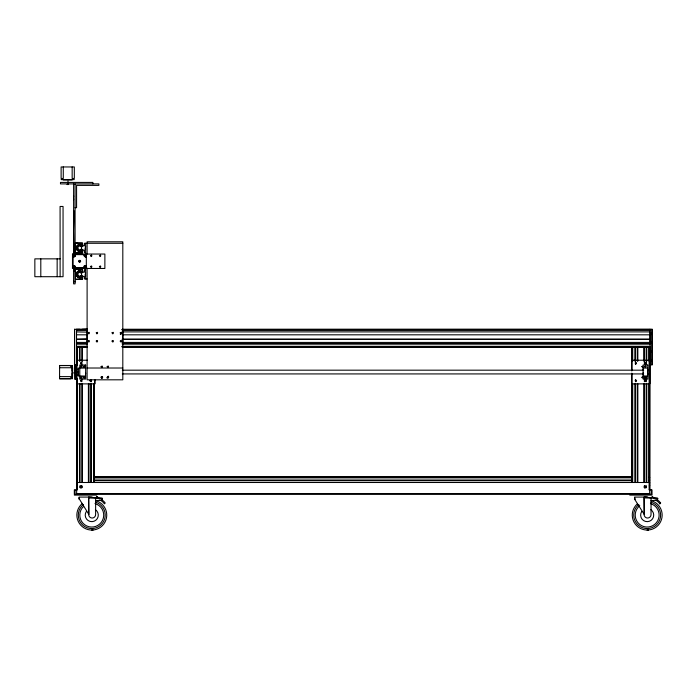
<?xml version="1.0" encoding="UTF-8"?>
<svg xmlns="http://www.w3.org/2000/svg" width="697" height="697" viewBox="0 0 697 697"><rect width="100%" height="100%" fill="white"/><g stroke="black" fill="none" stroke-linecap="round" stroke-linejoin="round"><path stroke-width="1.05" d="M63.279 166.958L63.279 178.476L61.118 178.476L61.118 166.958L74.318 166.958L74.318 178.476L72.157 178.476L72.157 166.958M72.261 377.608L72.261 366.57M73.603 282.024L73.603 281.039M73.603 199.847L73.603 198.854M73.603 196.789L73.603 195.822M74.579 364.836L74.579 329.245M75.084 282.024L75.084 281.039M94.809 383.864L94.809 379.569L94.818 383.881L76.975 383.873L76.966 378.497L76.905 489.913L76.827 378.462M76.975 374.82L76.975 369.279M78.378 373.653L78.378 372.947M85.635 373.923L85.635 372.947M95.62 500.681L101.962 500.141L102.285 498.311L88.754 497.702L95.655 497.71L95.611 514.569A3.45 3.45 0 0 1 92.161 518.019A3.45 3.45 0 0 1 88.711 514.569L88.676 497.083L88.911 514.543L79.345 499.026M631.822 383.881L631.822 373.13L631.831 383.873L649.665 383.873L649.665 360.227L631.822 360.218L631.822 370.97L631.831 360.227M643.113 374.855L643.113 372.773M643.113 370.647L643.113 369.236M647.792 374.855L647.792 372.773M647.792 371.318L647.792 369.236M122.21 329.306L652.104 329.245L652.104 364.836L650.118 364.836L650.153 346.505L122.21 346.618M657.376 500.141L657.698 498.311L644.133 497.083L657.733 498.311L657.41 500.141L651.033 500.681M74.231 210.964L73.586 230.768L73.96 254.37M84.668 266.611C85.722 265.017 86.262 268.258 84.738 267.056C84.189 265.601 86.733 266.332 85.504 267.273C84.171 264.999 86.681 268.737 84.154 265.888M82.342 245.492L82.089 245.64A3.276 3.276 0 0 0 77.454 245.64A3.276 3.276 0 0 0 77.454 250.275A3.276 3.276 0 0 0 82.089 250.275L82.298 250.484A3.581 3.581 0 0 1 77.236 250.484A3.581 3.581 0 0 1 77.236 245.431A3.581 3.581 0 0 1 82.298 245.431L82.394 243.288L75.381 243.114L75.381 252.802L82.394 252.628L82.342 250.423M82.342 271.804L82.089 271.961A3.276 3.276 0 0 0 77.454 271.961A3.276 3.276 0 0 0 77.454 276.596A3.276 3.276 0 0 0 82.089 276.596L82.394 278.948L75.381 279.122L75.381 269.425L82.394 269.6L82.298 271.743A3.581 3.581 0 0 0 77.236 271.743A3.581 3.581 0 0 0 77.236 276.805A3.581 3.581 0 0 0 82.298 276.805L82.342 276.744M84.659 255.555C85.13 257.846 86.698 254.231 84.72 255.416C85.6 254.152 86.254 257.289 84.677 255.877M76.548 477.802L77.019 477.096M649.761 485.19L649.29 485.896M101.997 500.141L102.32 498.311L88.946 497.109M76.548 482.969L77.053 482.672M649.752 480.076L649.255 480.311M77.071 242.983L82.516 242.983L82.812 245.492L81.096 246.633M77.071 269.303L82.516 269.303L82.812 271.813L81.096 272.954M84.607 266.672L83.98 267.151M84.677 255.572C85.809 254.109 86.167 257.21 84.738 256.017M74.98 256.165C73.211 257.942 73.107 253.656 74.962 255.346M74.98 267.195C73.211 268.972 73.107 264.686 74.962 266.376M81.096 249.282L82.812 250.423L82.516 252.924L75.381 253.229M81.95 249.726L81.767 249.953A2.832 2.832 0 0 1 77.768 249.953A2.832 2.832 0 0 1 77.768 245.954A2.832 2.832 0 0 1 81.767 245.954L81.95 246.189M82.115 249.857L81.924 250.11A3.041 3.041 0 0 1 76.827 247.174M82.159 249.892L81.958 250.145A3.102 3.102 0 0 1 77.576 250.145A3.102 3.102 0 0 1 77.576 245.771A3.102 3.102 0 0 1 81.958 245.771L82.115 246.058M81.096 275.603L82.812 276.735L82.516 279.244L75.381 279.541M81.95 276.038L81.767 276.273A2.832 2.832 0 0 1 77.768 276.273A2.832 2.832 0 0 1 77.768 272.274A2.832 2.832 0 0 1 81.767 272.274L81.95 272.51M87.369 339.03L76.487 339.378M649.996 346.792L649.395 347.089L649.404 489.913M82.22 329.332L87.439 329.176L74.544 329.306L74.544 364.897L76.487 364.897M77.193 242.687L75.381 243.114M85.626 246.459L85.025 248.864L85.626 249.456M77.193 269.007L75.381 269.425M85.626 272.771L85.025 275.184L85.626 275.777M87.073 331.833L87.073 342.48M87.073 332.129L76.487 331.894M122.846 342.48L122.846 331.833M96.195 497.283L97.014 496.499L99.122 498.599A11.588 11.588 0 0 1 99.723 498.808M651.608 497.283L652.427 496.499M659.806 503.809L660.599 503.016A11.588 11.588 0 0 0 656.879 499.61M660.634 503.016L659.841 503.809A11.71 11.71 0 0 0 655.52 500.106M84.642 255.146C86.323 253.882 86.411 257.481 84.677 256.304M76.827 329.332L79.754 329.332M81.392 247.017L82.882 245.875L84.45 245.875L84.45 243.279L122.811 243.279M81.392 273.337L82.882 272.187L84.45 272.187L84.45 269.591L85.626 269.591M108.122 378.114C109.899 372.695 104.437 380.858 108.749 377.138M102.067 378.123C104.498 376.136 99.244 376.45 101.858 378.131M77.053 480.32L76.557 480.076M649.255 482.672L649.761 482.96M61.441 179.521L63.079 179.521M61.118 179.599L74.318 179.599M63.261 179.974L72.174 179.974M66.973 184.522L68.463 184.522M75.084 207.689L76.574 207.689L76.574 185.385L98.878 185.385L98.878 183.895L60.482 183.895L60.482 182.414L92.875 182.414L92.867 183.895M85.626 252.636L84.45 252.636L84.45 250.04L82.882 250.04L81.392 248.89M74.204 254.632L85.234 254.632M73.115 256.792L74.204 256.792M85.234 256.792L86.323 256.792M60.125 258.857L34.85 258.857L34.85 276.7L63.052 276.7L63.052 206.46L60.081 206.46L60.125 276.7M73.115 265.67L74.204 265.67M85.234 265.67L86.323 265.67M74.204 267.831L85.234 267.831M75.154 268.031L84.267 268.031M78.012 268.145L85.626 268.153M87.108 278.957L84.45 278.957L84.45 276.361L82.882 276.361L81.392 275.21M76.487 329.472L87.378 329.402M122.21 329.472L650.118 329.402M76.487 329.55L87.378 329.629M122.21 329.55L650.118 329.629M76.487 329.812L87.378 329.716M122.21 329.812L650.118 329.716M76.487 330.012L87.378 330.012M122.21 330.012L650.118 330.012M122.202 331.894L650.031 331.894L650.031 342.427L122.202 342.427M76.487 334.813L87.378 334.813M122.202 334.813L650.031 334.813M76.487 339.169L87.378 339.169M122.202 339.169L650.031 339.169M122.202 339.378L650.031 339.378M76.487 342.427L87.378 342.427M76.487 343.534L87.378 343.534M122.21 343.534L650.118 343.534M76.487 344.1L87.378 344.1M122.21 344.1L650.118 344.1M76.487 346.322L87.378 346.322M122.21 346.322L650.118 346.322M76.487 346.618L87.378 346.522M76.487 346.792L87.378 346.705M122.21 346.705L650.118 346.792M76.487 346.932L87.378 346.862M122.21 346.862L650.118 346.932M76.487 347.028L87.404 347.089M122.21 347.028L650.118 347.062M87.465 360.227L76.966 360.227L76.966 369.898M59.55 365.577L71.068 365.577L71.068 367.746L59.55 367.746M85.635 368.077L78.378 368.077L78.378 376.031L85.635 376.031M87.108 368.016L122.811 368.016M643.113 368.068L647.792 368.068M76.975 369.401L78.613 369.401M122.297 370.177L643.697 370.177M76.975 371.719L78.613 371.719M76.975 372.381L78.613 372.381M73.603 372.921L75.354 372.86M122.297 373.923L643.697 373.923M76.975 374.698L78.613 374.698M643.113 376.031L647.792 376.031M59.55 376.615L71.068 376.615L71.068 378.776L59.55 378.776L59.62 365.489L71.138 365.489L71.138 366.57M59.62 378.689L71.138 378.689L71.138 377.608M76.565 379.325L75.076 379.325L74.997 364.949L75.076 379.325L76.487 379.368M94.173 477.027L632.118 477.053M94.173 477.088L632.118 477.088M94.173 477.253L632.118 477.332M94.173 477.41L632.118 477.41M94.173 477.593L632.118 477.497M94.173 477.793L632.118 477.793M94.173 480.024L632.118 480.024M94.173 480.582L632.118 480.582M94.173 482.394L632.118 482.394L632.127 383.873M76.653 482.498L649.648 482.498M77.149 489.913L74.326 489.913L74.326 494.356L96.656 494.356M649.177 489.913L652.017 489.913L652.017 494.356L629.739 494.356M76.653 493.554L649.648 493.554M74.335 495.105L96.656 495.105M629.748 495.105L652.07 495.105M79.127 497.083L92.082 497.083M634.549 497.083L647.496 497.083M91.621 530.042L93.145 530.042M647.034 530.042L648.558 530.042M651.068 497.824L644.167 497.702L651.076 497.71L651.024 514.569A3.45 3.45 0 0 1 647.574 518.019A3.45 3.45 0 0 1 644.133 514.569L644.098 497.083L644.324 514.543L634.74 499.401L634.549 497.641M649.29 477.088L649.761 477.793M77.019 485.896L76.548 485.19M122.55 339.317L122.55 339.03M108.61 376.763L107.626 376.589L107.207 377.495M652.392 496.499L654.535 498.599A11.588 11.588 0 0 1 655.136 498.808M96.979 496.499L99.079 498.599M82.115 272.379L81.958 272.083A3.102 3.102 0 0 0 77.576 272.083A3.102 3.102 0 0 0 77.576 276.465A3.102 3.102 0 0 0 81.958 276.465L81.924 276.421A3.041 3.041 0 0 1 81.288 276.909M79.301 499.174L79.162 497.641L79.397 499.357M634.81 499.357L634.601 497.667L634.828 499.496M79.144 497.667L79.353 499.401M74.178 268.328L74.231 271.542M649.665 360.227L649.665 383.873M76.966 374.202L76.975 383.873M652.104 332.687L652.104 334.699M652.104 341.582L652.104 343.604M652.104 350.486L652.104 352.499M652.104 359.382L652.104 361.394M652.061 329.245L652.061 364.836M651.277 489.913L651.277 494.356M650.118 329.245L650.118 364.836M649.778 489.913L649.752 347.089L649.648 494.304L76.653 494.304L76.626 378.462M649.526 347.089L649.482 489.913M649.273 347.089L649.308 489.913M648.985 347.089L648.985 361.151M648.985 383.873L648.985 482.333M646.755 347.089L646.755 361.151M646.755 383.873L646.755 482.333M646.189 347.089L646.189 364.4M646.189 376.302L646.189 381.712M646.189 383.873L646.189 482.333M646.189 485.582L646.189 487.743M644.385 347.089L644.385 364.4M644.385 376.302L644.385 381.712M644.385 383.873L644.385 482.333M644.385 485.582L644.385 487.743M643.819 347.089L643.819 361.151M643.819 383.873L643.819 482.333M637.833 347.089L637.833 361.151M637.833 383.873L637.833 482.333M637.267 347.089L637.267 361.151M637.267 383.873L637.267 482.333M635.464 347.089L635.464 364.4M635.464 379.551L635.464 381.712M635.464 383.873L635.464 482.333M634.897 347.089L634.897 361.151M634.897 383.873L634.897 482.333M632.667 347.089L632.667 361.151M632.667 383.873L632.667 482.333M632.51 347.089L632.51 361.151M632.51 383.873L632.51 476.931M632.414 347.089L632.475 361.151M632.379 383.873L632.379 482.333M632.327 347.089L632.284 361.151M632.284 383.873L632.205 482.333M632.101 347.089L632.04 361.151M631.944 347.089L631.909 361.151M632.005 383.873L631.909 482.333M120.686 333.915L120.686 334.508M120.381 333.915L120.381 334.508M94.365 383.873L94.365 476.931M94.33 383.873L94.33 482.333M94.069 383.873L94.112 482.333M94.034 383.873L93.947 482.333M93.86 383.873L93.764 482.333M93.572 383.873L93.572 482.333M91.342 379.551L91.342 381.712M91.342 383.873L91.342 482.333M90.776 379.551L90.776 381.712M90.776 383.873L90.776 482.333M88.963 383.873L88.963 482.333M88.406 383.873L88.406 482.333M87.108 254.135L87.108 241.789L122.811 241.789L122.811 379.813L87.108 379.813L87.108 268.145M86.323 255.712A1.08 1.08 0 0 1 84.694 256.653A1.08 1.08 0 0 1 84.694 254.771A1.08 1.08 0 0 1 86.323 255.712L86.323 266.751A1.08 1.08 0 0 1 84.694 267.683A1.08 1.08 0 0 1 84.694 265.81A1.08 1.08 0 0 1 86.323 266.751M85.626 243.279L85.626 257.341M85.626 265.984L85.626 278.957M84.154 254.632L84.154 255.712M84.154 266.751L84.154 267.831M82.42 347.089L82.42 361.151M82.42 383.873L82.42 482.333M81.854 347.089L81.854 367.65M81.854 376.302L81.854 381.712M81.854 383.873L81.854 482.333M81.854 485.582L81.854 487.743M80.042 347.089L80.042 361.151M80.042 383.873L80.042 482.333M80.042 485.582L80.042 487.743M79.484 347.089L79.484 361.151M79.484 383.873L79.484 482.333M77.254 347.089L77.254 361.151M77.254 383.873L77.254 482.333M77.053 347.089L77.053 361.151M77.053 383.873L77.053 482.333M76.966 347.089L76.966 365.481M76.792 347.089L76.87 365.481M76.714 347.089L76.653 365.481M76.522 329.245L76.522 489.913M75.285 254.632L75.285 255.712A1.08 1.08 0 0 1 73.655 256.653L73.603 183.895M75.285 266.751A1.08 1.08 0 0 1 73.655 267.683A1.08 1.08 0 0 1 73.655 265.81A1.08 1.08 0 0 1 75.285 266.751L75.285 267.831M75.084 183.895L75.084 254.536M75.084 267.57L75.084 283.871L73.603 283.871L73.603 265.4M75.023 489.913L75.023 494.356M73.115 255.712L73.115 266.751M72.636 367.624L72.566 376.641M72.261 365.489L72.261 366.334M72.261 367.624L72.261 370.935M72.261 373.243L72.261 376.546M72.261 376.789L72.261 377.469M72.261 378.105L72.261 378.689M72.192 365.577L72.192 378.776M72.113 365.794L72.113 367.005M72.105 377.208L72.105 378.454M68.001 181.011L68.001 184.522M57.154 258.857L57.154 276.7M40.801 258.857L40.801 276.7M95.837 500.707A14.951 14.951 0 0 1 105.038 522.053A14.951 14.951 0 0 1 82.246 526.61A14.951 14.951 0 0 1 82.534 503.373M95.402 502.154A13.452 13.452 0 0 1 103.679 521.356A13.452 13.452 0 0 1 83.17 525.46A13.452 13.452 0 0 1 83.422 504.541M94.992 503.591A11.962 11.962 0 0 1 102.494 520.38A11.962 11.962 0 0 1 84.616 524.693A11.962 11.962 0 0 1 83.64 506.327M95.393 509.664A6.543 6.543 0 0 1 97.205 518.734A6.543 6.543 0 0 1 88.136 520.546A6.543 6.543 0 0 1 86.323 511.476M101.457 499.61A11.588 11.588 0 0 1 105.212 503.016L104.393 503.809A11.71 11.71 0 0 0 100.072 500.106M651.259 500.707A14.951 14.951 0 0 1 660.59 521.774A14.951 14.951 0 0 1 638.147 526.993A14.951 14.951 0 0 1 637.232 503.975M650.815 502.154A13.452 13.452 0 0 1 659.092 521.356A13.452 13.452 0 0 1 638.583 525.46A13.452 13.452 0 0 1 638.835 504.541M650.414 503.591A11.962 11.962 0 0 1 657.768 520.659A11.962 11.962 0 0 1 639.541 524.31A11.962 11.962 0 0 1 639.759 505.717M650.806 509.664A6.543 6.543 0 0 1 652.619 518.734A6.543 6.543 0 0 1 643.549 520.546A6.543 6.543 0 0 1 641.737 511.476M73.655 256.653A1.08 1.08 0 0 1 73.655 254.771A1.08 1.08 0 0 1 75.285 255.712M77.132 246.433A3.041 3.041 0 0 1 78.979 245.022M80.556 245.022A3.041 3.041 0 0 1 81.924 245.806M80.556 277.214A3.041 3.041 0 0 1 78.979 277.214M78.247 276.909A3.041 3.041 0 0 1 77.132 275.794M76.827 275.062A3.041 3.041 0 0 1 76.827 273.485M77.132 272.754A3.041 3.041 0 0 1 81.924 272.126M72.488 254.039L72.479 268.467L104.872 268.467L104.881 254.039L72.488 254.039M107.19 366.666C108.584 369.645 109.333 364.174 107.19 366.666M73.664 255.651C74.832 257.934 75.041 253.673 73.603 255.712C74.727 257.742 75.163 253.917 73.664 255.651M635.289 380.693C636.474 383.507 637.363 378.454 635.289 380.693M101.109 366.639C102.372 369.671 103.356 364.235 101.109 366.639M88.057 341.112C89.303 344.152 90.314 338.716 88.057 341.112M88.057 332.913C89.286 335.963 90.331 330.535 88.057 332.913M120.259 341.094C121.444 344.161 122.55 338.742 120.259 341.094M80.425 377.277C81.54 380.17 82.603 375.073 80.425 377.277M80.704 377.338C81.401 379.168 82.098 375.953 80.704 377.338M644.969 366.561C645.675 368.408 646.354 365.158 644.969 366.561M83.474 377.269C84.546 380.179 85.679 375.091 83.474 377.269M73.69 255.633C74.396 257.724 75.32 254.03 73.69 255.633M73.69 266.663C76.252 267.352 72.174 266.184 74.779 266.96C72.488 266.062 75.921 267.352 73.69 266.663M84.442 266.559C85.522 269.661 86.82 264.285 84.442 266.559M112.069 341.068C113.149 344.17 114.447 338.803 112.069 341.068M80.704 366.552C81.349 368.408 82.124 365.211 80.704 366.552M644.978 377.312C645.614 379.185 646.407 375.962 644.978 377.312M89.861 380.649C90.845 383.542 92.082 378.558 89.861 380.649M635.298 363.085C636.283 365.969 637.52 360.994 635.298 363.085M83.483 366.474C84.459 369.419 85.757 364.374 83.483 366.474M120.267 332.861C121.287 335.98 122.681 330.631 120.267 332.861M96.264 341.051C97.284 344.179 98.686 338.829 96.264 341.051M79.005 261.035C79.911 263.875 81.209 259.031 79.005 261.035M90.505 255.581C91.507 258.718 92.936 253.377 90.505 255.581M90.505 266.498C91.507 269.626 92.936 264.285 90.505 266.498M99.401 255.581C100.403 258.718 101.84 253.377 99.401 255.581M99.401 266.498C100.403 269.626 101.832 264.285 99.401 266.498M101.187 377.103C102.18 380.213 103.609 374.934 101.187 377.103M120.415 332.878C121.278 335.562 122.498 330.988 120.415 332.878M644.708 366.465C645.649 369.419 646.999 364.383 644.708 366.465M644.708 377.234C645.649 380.187 646.999 375.152 644.708 377.234M80.451 363.067C81.357 365.977 82.725 361.037 80.451 363.067M644.716 380.623C645.622 383.542 646.999 378.593 644.716 380.623M80.469 380.588C81.218 383.55 82.847 378.68 80.469 380.588M644.725 363.032C645.483 365.986 647.104 361.116 644.725 363.032M83.762 366.5C84.215 368.425 85.322 365.298 83.762 366.5M641.946 377.269C642.399 379.185 643.505 376.058 641.946 377.269M83.771 377.269C84.198 379.194 85.339 376.084 83.771 377.269M96.291 332.783C97.005 335.989 98.913 330.805 96.291 332.783M641.946 366.491C642.373 368.417 643.523 365.306 641.946 366.491M112.095 332.774C112.775 335.989 114.752 330.831 112.095 332.774M80.469 366.387C81.07 369.427 82.987 364.575 80.469 366.387M85.635 365.028L79.78 365.028L79.78 379.081L85.635 379.081L85.635 365.028M647.792 365.028L643.113 365.028L643.113 379.072L647.792 379.072L647.792 365.028M80.434 487.708A1.011 1.011 0 0 0 82.08 487.142A1.011 1.011 0 0 0 80.774 485.992A1.011 1.011 0 0 0 80.434 487.708M644.559 487.726A1.011 1.011 0 0 0 646.189 487.116A1.011 1.011 0 0 0 644.847 486.009A1.011 1.011 0 0 0 644.559 487.726M79.275 262.002A0.889 0.889 0 0 0 80.608 261.227A0.889 0.889 0 0 0 79.275 260.46A0.889 0.889 0 0 0 79.275 262.002M78.447 249.282A1.873 1.873 0 0 0 81.575 248.446A1.873 1.873 0 0 0 79.284 246.146A1.873 1.873 0 0 0 78.447 249.282M78.447 275.603A1.873 1.873 0 0 0 81.575 274.757A1.873 1.873 0 0 0 79.284 272.466A1.873 1.873 0 0 0 78.447 275.603"/></g></svg>
